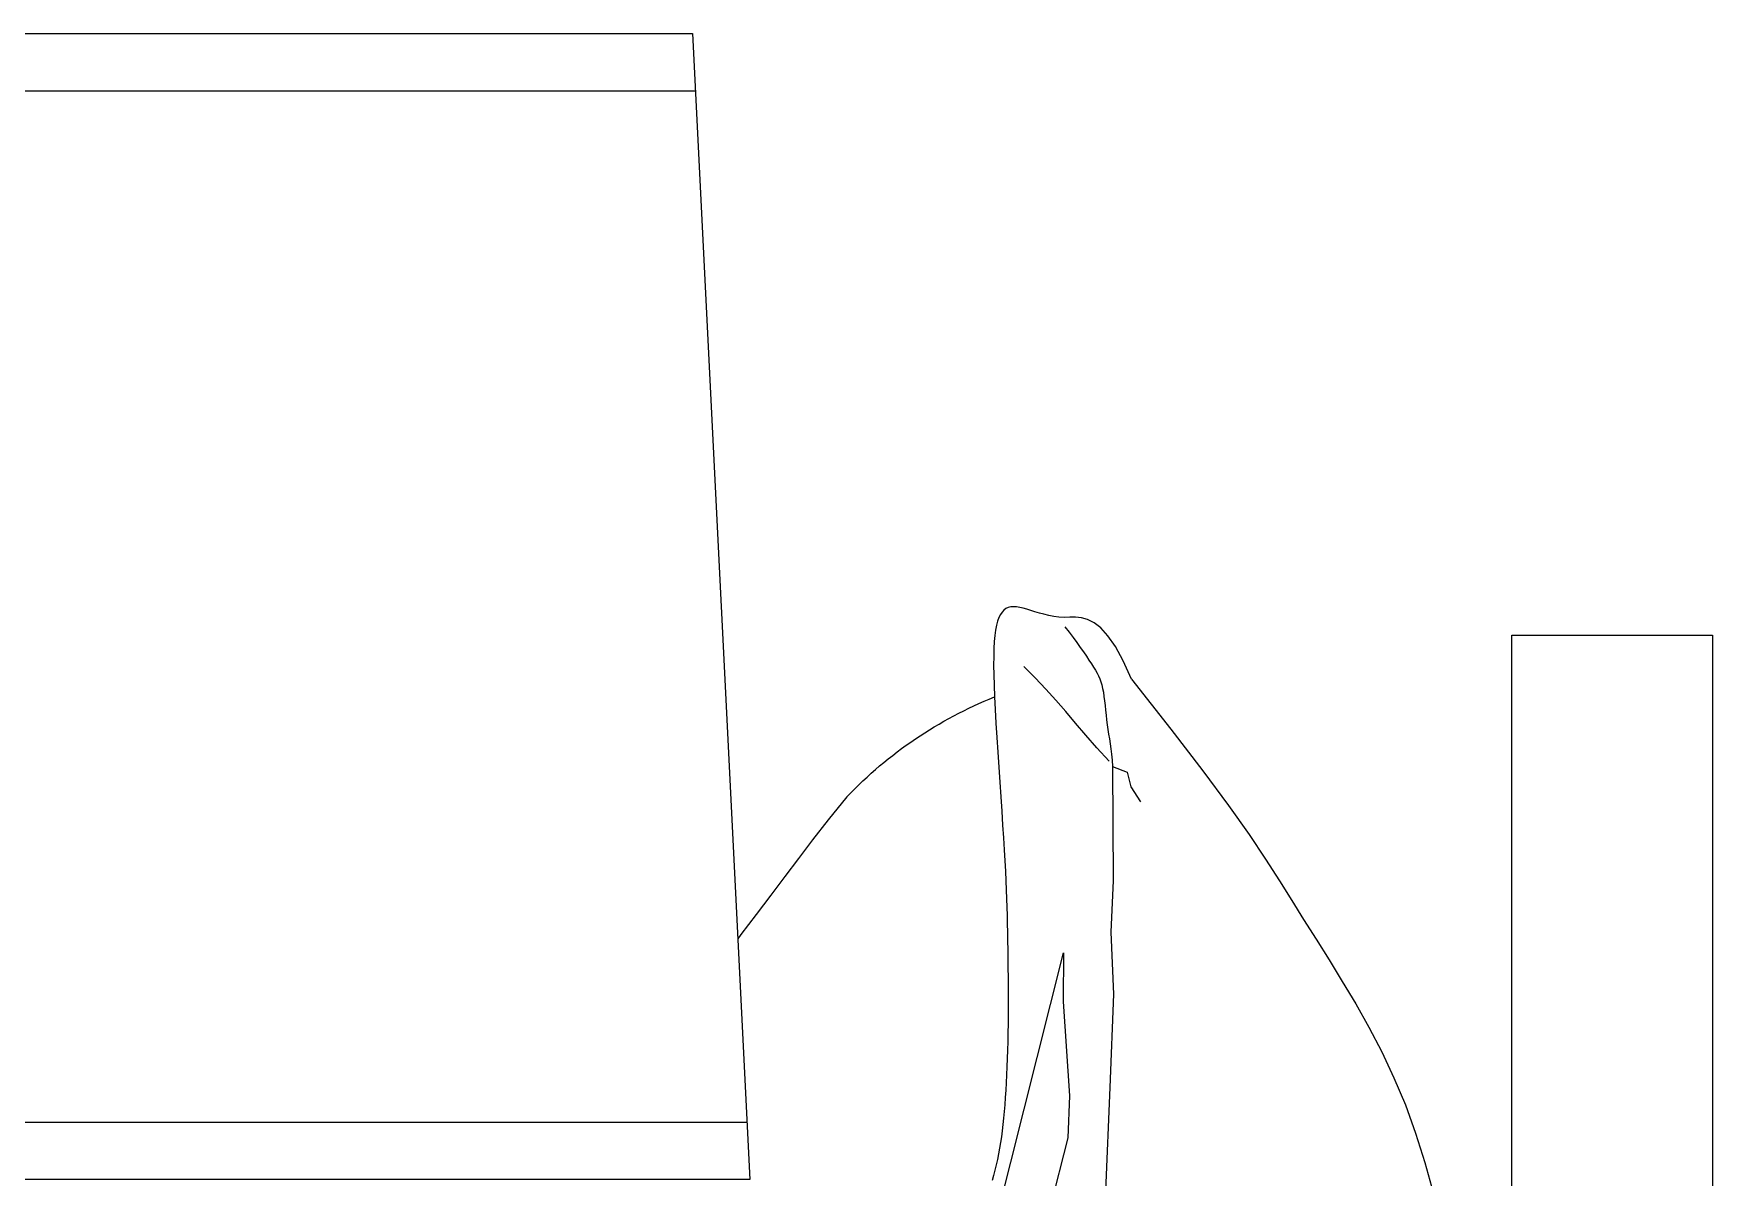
# Model space of a CAD drawing. Header units: inches. Extents: x 11.2 to 54.2, y 16.2 to 41.
# Drawn here: x 21.0229 to 21.3158, y 17.3154 to 17.515 of the extents above; entities that cross this region are included whole.
import ezdxf

# ---------------------------------------------------------------- set-up
doc = ezdxf.new("R2010")
doc.units = ezdxf.units.IN
doc.header["$MEASUREMENT"] = 0
doc.layers.add('1', color=1, linetype='Continuous')

msp = doc.modelspace()

# ---------------------------------------------------------------- linework, layer by layer
at = {"layer": '1'}
for p, q in [((20.90735579714922, 17.50501722209074), (21.1383557972945, 17.50501722209074)), ((21.19218566538578, 17.41439042644551), (21.19185906429587, 17.41404593080724)), ((21.19254864533243, 17.41465210806555), (21.19218566538578, 17.41439042644551)), ((21.19294908866098, 17.41483545057044), (21.19254864533243, 17.41465210806555)), ((21.19338807989655, 17.41494492886331), (21.19294908866098, 17.41483545057044)), ((21.19386670379711, 17.41498501787637), (21.19338807989655, 17.41494492886331)), ((21.19438604465497, 17.41496019249816), (21.19386670379711, 17.41498501787637)), ((21.19494718699528, 17.41487492763181), (21.19438604465497, 17.41496019249816)), ((21.19555082232503, 17.41473514506279), (21.19494718699528, 17.41487492763181)), ((21.19619607101006, 17.41455255385872), (21.19555082232503, 17.41473514506279)), ((21.1968816606309, 17.41434031001327), (21.19619607101006, 17.41455255385872)), ((21.19760631853526, 17.41411156946187), (21.1968816606309, 17.41434031001327)), ((21.19089487977137, 17.41174955184024), (21.19073474467544, 17.41091855641198)), ((21.19108669031223, 17.41247081066458), (21.19089487977137, 17.41174955184024)), ((21.19131066128423, 17.41309059783443), (21.19108669031223, 17.41247081066458)), ((21.1915677577704, 17.41361414623307), (21.19131066128423, 17.41309059783443)), ((21.19185906429587, 17.41404593080724), (21.1915677577704, 17.41361414623307)), ((21.198368771838, 17.41387948816909), (21.19760631853526, 17.41411156946187)), ((21.19916774811966, 17.41365722208493), (21.198368771838, 17.41387948816909)), ((21.20000197496077, 17.41345792717393), (21.19916774811966, 17.41365722208493)), ((21.20087017970902, 17.41329475940065), (21.20000197496077, 17.41345792717393)), ((21.20177108971214, 17.41318087468598), (21.20087017970902, 17.41329475940065)), ((21.2027034323178, 17.41312942902359), (21.20177108971214, 17.41318087468598)), ((21.20366691718621, 17.41313696959323), (21.2027034323178, 17.41312942902359)), ((21.20280202841198, 17.41148018616868), (21.20355088999306, 17.41051773326389)), ((21.20466518229616, 17.41313360878475), (21.20366691718621, 17.41313696959323)), ((21.20570284770613, 17.41303285014501), (21.20466518229616, 17.41313360878475)), ((21.2067845337074, 17.4127481972645), (21.20570284770613, 17.41303285014501)), ((21.20791486059127, 17.41219315374828), (21.2067845337074, 17.4127481972645)), ((21.2090984484162, 17.41128122318687), (21.20791486059127, 17.41219315374828)), ((21.21033991724064, 17.40992590915621), (21.2090984484162, 17.41128122318687)), ((21.19050803561506, 17.4088912640399), (21.19044073032958, 17.40767692122235)), ((21.19060591854898, 17.40996880146476), (21.19050803561506, 17.4088912640399)), ((21.19073474467544, 17.41091855641198), (21.19060591854898, 17.40996880146476)), ((21.20355088999306, 17.41051773326389), (21.2042508496884, 17.40959401327918)), ((21.2042508496884, 17.40959401327918), (21.20490237385777, 17.40871183044137)), ((21.20490237385777, 17.40871183044137), (21.20550592839529, 17.40787398896273)), ((21.2116438873559, 17.40804071526136), (21.21033991724064, 17.40992590915621)), ((21.28082574079556, 16.98501722208666), (21.28082574079556, 17.41001722208957)), ((21.28082574079556, 17.41001722208957), (21.31582574094457, 17.41001722208957)), ((21.31582574094457, 17.41001722208957), (21.31582574094457, 16.62501722208608)), ((21.19040363621709, 17.40631675006798), (21.19039638796633, 17.40480172761809)), ((21.19044073032958, 17.40767692122235), (21.19040363621709, 17.40631675006798)), ((21.20550592839529, 17.40787398896273), (21.20606197966074, 17.40708329308463)), ((21.20606197966074, 17.40708329308463), (21.2065709940139, 17.4063425470048)), ((21.2065709940139, 17.4063425470048), (21.20703343758171, 17.40565455493552)), ((21.20703343758171, 17.40565455493552), (21.20744977649113, 17.40502212111814)), ((21.21301497905327, 17.40553914507827), (21.2116438873559, 17.40804071526136)), ((21.2144578123912, 17.40233470221201), (21.21301497905327, 17.40553914507827)), ((21.19039638796633, 17.40480172761809), (21.19041861956751, 17.40312283095763)), ((21.19041861956751, 17.40312283095763), (21.19046996477803, 17.40127103715704)), ((21.19764950326455, 17.40256950069661), (21.19565306082179, 17.40453600401442)), ((21.19949845634212, 17.40062169407238), (21.19764950326455, 17.40256950069661)), ((21.20744977649113, 17.40502212111814), (21.20782094066774, 17.40444497023045)), ((21.20782094066774, 17.40444497023045), (21.20814971360189, 17.40391050895769)), ((21.20814971360189, 17.40391050895769), (21.20843934234975, 17.40340306440694)), ((21.20843934234975, 17.40340306440694), (21.20869307420028, 17.4029069637435)), ((21.20869307420028, 17.4029069637435), (21.20891415620966, 17.402406534089)), ((21.19046996477803, 17.40127103715704), (21.19055005805378, 17.3992373232576)), ((21.20125403431987, 17.39866919668193), (21.19949845634212, 17.40062169407238)), ((21.20891415620966, 17.402406534089), (21.20910583566686, 17.4018861025942)), ((21.20910583566686, 17.4018861025942), (21.20927135939521, 17.40132999638072)), ((21.20927135939521, 17.40132999638072), (21.20941397491654, 17.40072254261386)), ((21.20941397491654, 17.40072254261386), (21.20953710810093, 17.40005247637955)), ((21.20953710810093, 17.40005247637955), (21.20964489984138, 17.39932616465003)), ((21.2144578123912, 17.40233470221201), (21.22133828247709, 17.39361812249617)), ((21.19055005805378, 17.3992373232576), (21.19065779228506, 17.39702037845191)), ((21.19065779228506, 17.39702037845191), (21.19078909735938, 17.39464974027569)), ((21.20297035239448, 17.39668862108001), (21.20125403431987, 17.39866919668193)), ((21.20470152506416, 17.39465657982137), (21.20297035239448, 17.39668862108001)), ((21.20964489984138, 17.39932616465003), (21.20974167031047, 17.39855438233271)), ((21.20974167031047, 17.39855438233271), (21.20983173944799, 17.39774790437868)), ((21.20983173944799, 17.39774790437868), (21.20991942742651, 17.39691750572447)), ((21.20991942742651, 17.39691750572447), (21.21000905372014, 17.39607396127749)), ((21.19078909735938, 17.39464974027569), (21.19093916183149, 17.39216265844507)), ((21.20650166729277, 17.39254968546074), (21.20470152506416, 17.39465657982137)), ((21.21000905372014, 17.39607396127749), (21.2101049387343, 17.39522804597427)), ((21.2101049387343, 17.39522804597427), (21.21021140217593, 17.39439053475135)), ((21.21021140217593, 17.39439053475135), (21.21033114022387, 17.39356794401456)), ((21.19093916183149, 17.39216265844507), (21.19110317448897, 17.38959638257429)), ((21.20842489357849, 17.39034455055289), (21.20650166729277, 17.39254968546074)), ((21.21033114022387, 17.39356794401456), (21.21046035354768, 17.39274975616345)), ((21.21046035354768, 17.39274975616345), (21.21059361882319, 17.39192119503777)), ((21.21059361882319, 17.39192119503777), (21.21072551295904, 17.39106748452095)), ((21.21072551295904, 17.39106748452095), (21.21085061216538, 17.39017384848184)), ((21.22133828247709, 17.39361812249617), (21.22691249255834, 17.38634379059285)), ((21.19110317448897, 17.38959638257429), (21.19127632388657, 17.38698816237947)), ((21.21052531911803, 17.38801778762345), (21.20842489357849, 17.39034455055289)), ((21.21085061216538, 17.39017384848184), (21.21096349381653, 17.38922551078931)), ((21.21096349381653, 17.38922551078931), (21.21105873412264, 17.38820769531221)), ((21.21105873412264, 17.38820769531221), (21.21113090999236, 17.38710562591941)), ((21.19127632388657, 17.38698816237947), (21.19145379857903, 17.38437524751853)), ((21.21113090999236, 17.38710562591941), (21.21369979637486, 17.38608058678428)), ((21.21113090999236, 17.38710562591941), (21.21122762504777, 17.36721864022174)), ((21.21369979637486, 17.38608058678428), (21.21431895359231, 17.38352361798379)), ((21.22691249255834, 17.38634379059285), (21.2313868192937, 17.38028665791708)), ((21.19145379857903, 17.38437524751853), (21.19163078712111, 17.38179488766391)), ((21.21431895359231, 17.38352361798379), (21.21602070554902, 17.38092255763686)), ((21.16479338626189, 17.38181280699418), (21.16152536137772, 17.37779220580332)), ((21.19163078712111, 17.38179488766391), (21.19180247876605, 17.37928433245897)), ((21.19180247876605, 17.37928433245897), (21.19196406160293, 17.37688083161984)), ((21.2313868192937, 17.38028665791708), (21.23496763957476, 17.3752216758111)), ((21.16152536137772, 17.37779220580332), (21.15878483271038, 17.3742682865085)), ((21.19196406160293, 17.37688083161984), (21.19211072441933, 17.37462163478985)), ((21.15878483271038, 17.3742682865085), (21.15634604370964, 17.3710354465692)), ((21.19211072441933, 17.37462163478985), (21.19223875636046, 17.37253400556428)), ((21.23496763957476, 17.3752216758111), (21.2378613302931, 17.37092379570449)), ((21.15634604370964, 17.3710354465692), (21.15398323829097, 17.36788808351766)), ((21.19223875636046, 17.37253400556428), (21.19234884707069, 17.37060526318592)), ((21.19234884707069, 17.37060526318592), (21.19244278678482, 17.36881274083489)), ((21.2378613302931, 17.37092379570449), (21.2402742683403, 17.36716796893952)), ((21.15398323829097, 17.36788808351766), (21.1515149345137, 17.36465215353737)), ((21.19244278678482, 17.36881274083489), (21.19252236527202, 17.36713377166225)), ((21.1515149345137, 17.36465215353737), (21.14893674817679, 17.36127984776603)), ((21.19252236527202, 17.36713377166225), (21.19258937276711, 17.36554568884812)), ((21.19258937276711, 17.36554568884812), (21.19264559927208, 17.36402582557266)), ((21.21122762504777, 17.36721864022174), (21.21086174286713, 17.358195894656)), ((21.2402742683403, 17.36716796893952), (21.24241283060794, 17.36372914691665)), ((21.19264559927208, 17.36402582557266), (21.19269283502174, 17.36255151497235)), ((21.19269283502174, 17.36255151497235), (21.19273286978526, 17.36110009025642)), ((21.24241283060794, 17.36372914691665), (21.24448339398762, 17.36038228100724)), ((21.14893674817679, 17.36127984776603), (21.14628856968877, 17.35775491600716)), ((21.19273286978526, 17.36110009025642), (21.19276749403027, 17.35964888454682)), ((21.19276749403027, 17.35964888454682), (21.19279849752595, 17.35817523103824)), ((21.24448339398762, 17.36038228100724), (21.24665107452122, 17.35693773044832)), ((21.14628856968877, 17.35775491600716), (21.14575566109081, 17.35701994351611)), ((21.19279849752595, 17.35817523103824), (21.1928272707369, 17.35666144986671)), ((21.1928272707369, 17.35666144986671), (21.19285360434835, 17.35510980899189)), ((21.21086174286713, 17.358195894656), (21.21132434778658, 17.34733184537244)), ((21.24665107452122, 17.35693773044832), (21.24891594392059, 17.35334748579398)), ((21.16990085611863, 17.224692362939), (21.20258604120275, 17.35455452568922)), ((21.19285360434835, 17.35510980899189), (21.19287689020669, 17.35352756337297)), ((21.19287689020669, 17.35352756337297), (21.19289651922693, 17.35192196794005)), ((21.20258604120275, 17.35455452568922), (21.20251562506703, 17.34607898589083)), ((21.24891594392059, 17.35334748579398), (21.2512368139792, 17.349598945464)), ((21.19289651922693, 17.35192196794005), (21.19291188255695, 17.35030027763778)), ((21.19291188255695, 17.35030027763778), (21.19292237181028, 17.3486697474108)), ((21.19292237181028, 17.3486697474108), (21.19292737790195, 17.34703763218922)), ((21.19292737790195, 17.34703763218922), (21.19292629244549, 17.34541118693223)), ((21.21132434778658, 17.34733184537244), (21.21066575231773, 17.33109071250865)), ((21.2512368139792, 17.349598945464), (21.25357249579204, 17.34567950786359)), ((21.19292629244549, 17.34541118693223), (21.19291850658876, 17.34379766656993)), ((21.20251562506703, 17.34607898589083), (21.20361069463936, 17.32960084761353)), ((21.25357249579204, 17.34567950786359), (21.25588180068692, 17.34157657138339)), ((21.19290341171248, 17.34220432606153), (21.19288051235301, 17.34063751191925)), ((21.19291850658876, 17.34379766656993), (21.19290341171248, 17.34220432606153)), ((21.25588180068692, 17.34157657138339), (21.25812353975882, 17.33727753445773)), ((21.1928497684635, 17.33909993711486), (21.19281125291993, 17.33759340620227)), ((21.19288051235301, 17.34063751191925), (21.1928497684635, 17.33909993711486)), ((21.19276503906397, 17.33611972370627), (21.19271120000442, 17.33468069418077)), ((21.19281125291993, 17.33759340620227), (21.19276503906397, 17.33611972370627)), ((21.25812353975882, 17.33727753445773), (21.2602565245684, 17.33276979546272)), ((21.19264980908295, 17.33327812219422), (21.19258093917554, 17.33191381228598)), ((21.19271120000442, 17.33468069418077), (21.19264980908295, 17.33327812219422)), ((21.2602565245684, 17.33276979546272), (21.26223956621063, 17.32804075284721)), ((21.19242105576953, 17.32930719687638), (21.19233018848857, 17.32806850049737)), ((21.19250466385668, 17.3305895689954), (21.19242105576953, 17.32930719687638)), ((21.19258093917554, 17.33191381228598), (21.19250466385668, 17.3305895689954)), ((21.20361069463936, 17.32960084761353), (21.20331451287305, 17.32229693294712)), ((21.21066575231773, 17.33109071250865), (21.20993398027306, 17.31304503052879)), ((21.19223194839244, 17.32687438820349), (21.19212547377495, 17.32572218365012)), ((21.19233018848857, 17.32806850049737), (21.19223194839244, 17.32687438820349)), ((21.26223956621063, 17.32804075284721), (21.26403957502728, 17.32309134522429)), ((20.89835579730382, 17.32501722208317), (21.14735579713991, 17.32501722208317)), ((21.19188362955859, 17.32352920763869), (21.1917461635526, 17.32248129113204)), ((21.19200971689818, 17.32460831429844), (21.19188362955859, 17.32352920763869)), ((21.19212547377495, 17.32572218365012), (21.19200971689818, 17.32460831429844)), ((21.19143290272725, 17.32046473848086), (21.1912550117336, 17.31948895725863)), ((21.19159627067668, 17.32146099226875), (21.19143290272725, 17.32046473848086)), ((21.1917461635526, 17.32248129113204), (21.19159627067668, 17.32146099226875)), ((21.20331451287305, 17.32229693294712), (21.2002755763456, 17.31019444959738)), ((21.26403957502728, 17.32309134522429), (21.26565585788151, 17.31797667224227)), ((21.19085146826503, 17.31758452238491), (21.19062439342772, 17.31665050383517)), ((21.19106154972499, 17.31853007607778), (21.19085146826503, 17.31758452238491)), ((21.1912550117336, 17.31948895725863), (21.19106154972499, 17.31853007607778)), ((21.26565585788151, 17.31797667224227), (21.2670958211161, 17.31276537375734)), ((21.19038264886288, 17.31573334855411), (21.19012923179937, 17.31484016490494)), ((21.19062439342772, 17.31665050383517), (21.19038264886288, 17.31573334855411))]:
    msp.add_line(p, q, dxfattribs=at)
msp.add_lwpolyline([(20.89785579722186, 17.31501722208841), (20.90785579723117, 17.5150172220855), (21.13785579721255, 17.5150172220855), (21.14785579722186, 17.31501722208841)], close=True, dxfattribs=at)
at = {"layer": '1', "extrusion": (0, 0, -1)}
msp.add_ellipse((21.21766961193455, 17.33140075383917), major_axis=(-0.0196538242833221, 0.07036332533363172), ratio=0.9999999991702755, start_param=-0.536873632936798, end_param=-0.1079375646164067, dxfattribs=at)

doc.saveas('drawing.dxf')
